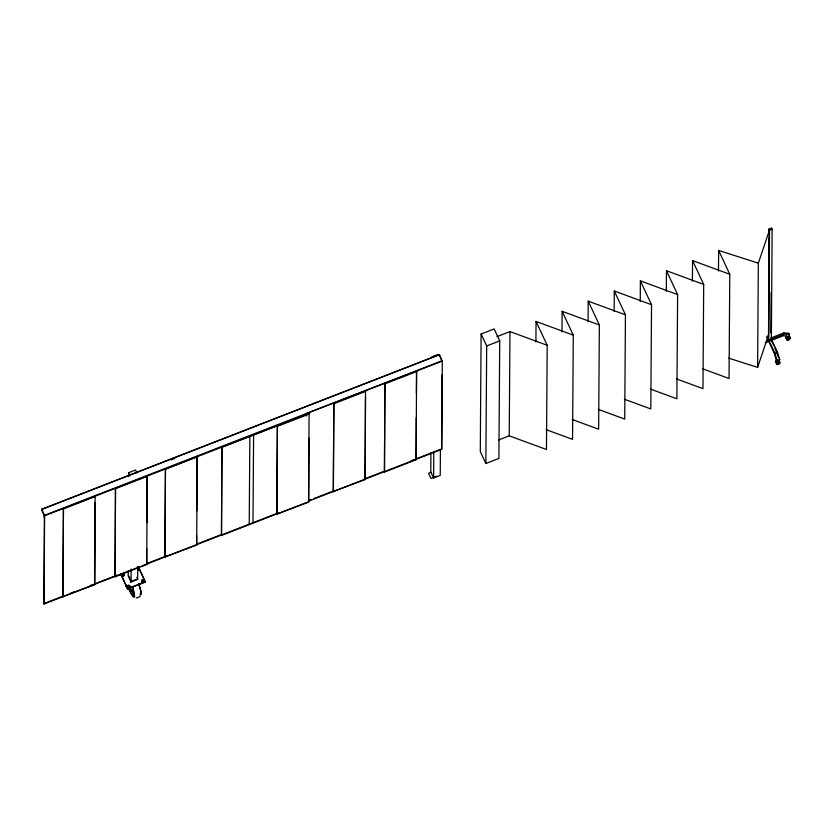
<?xml version="1.0" encoding="UTF-8"?>
<svg xmlns="http://www.w3.org/2000/svg" width="832" height="832" viewBox="0 0 832 832"><rect width="100%" height="100%" fill="white"/><g stroke="black" fill="none" stroke-linecap="round" stroke-linejoin="round"><path stroke-width="1.25" d="M44.408 518.305L43.94 514.831L41.6 509.319L439.296 354.671L442.312 361.098L441.688 449.353L308.36 501.197M139.526 566.852L43.992 604.001L44.429 515.362L442.135 360.724M43.992 604.001L44.606 515.746L41.6 509.319M63.014 597.043L63.45 508.414L62.837 596.669L94.692 584.73L95.129 496.101M95.087 502.59L94.692 584.73M115.066 576.805L115.502 488.176L115.066 576.805L146.744 564.491L147.181 475.862L146.848 522.579M122.751 576.15C122.647 568.682 126.818 578.469 122.377 574.985M122.366 575.349L122.949 573.862M123.126 576.181L123.739 575.401M123.739 575.765L124.311 574.278M138.299 566.582L145.371 582.078L127.67 588.962L120.598 573.466M127.702 586.373C125.486 585.926 130.905 584.022 129.73 586.654C124.301 586.81 130.416 584.085 129.73 587.018M128.242 570.752L128.201 575.921L131.04 581.974L137.665 579.394L137.748 566.478M128.898 476.476L128.929 472.597L135.554 470.018L136.968 473.044M130.312 582.223L130.915 581.443M131.04 581.974L131.123 569.057M141.866 581.984C140.369 578.843 145.912 578.822 142.771 581.942M141.658 581.256L142.23 579.769M143.021 581.682L143.655 580.029L142.23 580.143M146.671 548.538L146.744 564.491M165.027 557.378L165.464 468.749L164.85 557.003L196.706 545.064L197.142 456.435L196.768 510.942M196.591 535.6L196.706 545.064M221.489 535.423L221.926 446.794L221.489 535.423L279.916 512.71M276.786 514.103L277.399 425.849L309.078 413.535L308.641 502.164L276.786 514.103L307.289 502.237M276.962 514.478L277.399 425.849M306.436 416.073L306.457 413.483L442.312 361.098M308.911 438.194L308.641 502.164M333.414 491.899L333.85 403.27L333.237 491.525L365.092 479.586L365.529 390.957M365.487 397.446L365.092 479.586M384.457 472.056L384.894 383.427L384.457 472.056L416.125 459.742L416.572 371.103L416.416 393.172M416.239 417.83L416.125 459.742M430.924 452.514L430.789 471.89L433.618 477.942L440.242 475.363L440.419 449.53M433.618 477.942L433.794 452.109M441.771 360.786L439.296 354.671M441.688 449.353L442.031 374.993M481.114 334.038L480.293 451.589L485.857 463.507L498.898 458.432L499.72 340.881L494.156 328.962L481.114 334.038L486.678 345.946L485.857 463.507M509.236 435.822L509.964 331.583L547.196 345.27L546.468 449.509L509.236 435.822L498.566 439.972M535.912 342.035L536.047 321.443L573.279 335.13L572.551 439.358L546.135 429.655M561.995 331.895L562.13 311.303L599.362 324.979L598.634 429.218L572.218 419.515M588.078 321.745L588.214 301.163L625.446 314.839L624.718 419.078L598.302 409.365M614.162 311.605L614.297 291.013L651.529 304.699L650.801 408.938L624.385 399.225M640.245 301.465L640.38 280.873L677.612 294.559L676.884 398.788L650.468 389.085M666.328 291.325L666.474 270.733L703.695 284.409L702.967 388.648L676.551 378.945M692.411 281.174L692.557 260.593L729.778 274.269L729.05 378.508L702.634 368.794M718.494 271.034L718.64 250.442L758.337 263.162L757.609 367.401L728.738 358.155M768.227 335.161L768.196 340.205L766.667 336.95M768.612 279.5L768.903 238.077M768.934 234.198L768.966 229.018L771.576 227.999L772.138 229.195L771.358 340.382M769.246 229.611L768.508 335.005L757.609 367.401M768.966 229.018L769.527 230.204L768.747 341.39L774.322 353.309L776.734 361.899M770.848 332.852L771.129 292.729M767.177 336.856L774.883 353.34L777.098 360.422L777.348 364.146L778.783 363.938L779.709 359.403L777.494 352.321L770.806 338.031L783.848 332.956L789.048 333.247L789.589 336.752L786.978 337.771L786.999 336.034L783.099 335.816L765.19 342.774M132.35 587.413A11.71 1.903 68.8 0 1 134.191 594.776L134.191 595.774A11.71 1.903 68.8 0 1 130.062 591.282L129.106 589.222A11.71 1.903 68.8 0 1 128.627 588.13M126.88 587.454L126.266 585.894L126.828 587.538M127.14 587.423L126.942 586.466M789.038 335.566L789.87 337.345C789.922 341.442 785.387 339.799 786.146 335.982L786.698 337.532M127.182 587.392L126.485 585.759L126.87 586.29M788.892 339.009C787.238 339.862 789.849 339.154 788.081 339.05M758.337 263.162L769.236 230.766M124.311 574.652L123.937 573.841L122.949 574.226M141.658 580.892L142.033 581.693L143.021 581.308M140.39 595.837L138.58 597.428L136.198 597.948M138.226 570.326C138.642 568.485 139.152 569.317 137.654 569.982M431.59 356.949L438.214 354.37M41.6 509.434L439.296 354.786M171.174 459.898L174.803 458.484M769.527 230.204L772.138 229.195M496.922 336.658L509.964 331.583M44.606 515.746L281.705 423.998L222.102 447.169M63.627 508.799L95.306 496.475M115.679 488.561L147.358 476.237M165.641 469.123L197.319 456.81M334.027 403.645L365.706 391.331M385.07 383.802L416.749 371.488M277.576 426.223L309.254 413.91M486.678 345.946L499.72 340.881M43.815 603.616L62.587 596.326M70.803 593.122L74.318 591.76M90.085 585.624L93.6 584.262M95.95 583.346L117.073 575.13M146.401 563.732L166.348 555.974M196.841 544.118L221.478 534.539M308.183 500.822L311.698 499.45M314.049 498.534L332.821 491.244M366.09 478.306L383.687 471.463M411.008 460.834L414.534 459.462M416.874 458.557L441.511 448.978M141.866 565.937L171.215 554.528M171.891 554.268L276.224 513.698M132.444 580.913L135.845 579.582M127.67 588.588L145.371 581.714M766.366 341.162L784.41 334.152L789.61 334.433M430.986 472.316L428.563 473.262L430.986 478.452L436.665 476.247M787.259 338.364L789.87 337.345M787.925 339.269L788.965 338.863M774.883 353.34L777.494 352.321M777.098 360.422L779.709 359.403M779.688 361.722L777.078 362.731L775.965 360.35M138.58 583.544L140.244 584.064M129.355 586.539L131.862 587.33M126.662 587.34C125.206 584.095 127.473 588.786 126.381 586.726M134.212 595.161L129.875 587.319M783.848 332.956L784.41 334.152M771.867 341.463L773.885 345.79M774.904 347.963L778.586 357.604M718.64 250.442L729.778 274.269M692.557 260.593L703.695 284.409M666.474 270.733L677.612 294.559M640.38 280.873L651.529 304.699M614.297 291.013L625.446 314.839M588.214 301.163L599.362 324.979M562.13 311.303L573.279 335.13M536.047 321.443L547.196 345.27M253.604 434.481L252.99 522.735M249.85 435.937L249.236 524.191M128.929 472.597L130.343 475.623M138.299 566.946L145.371 582.078M136.718 577.377L137.665 579.394M128.877 576.17L130.822 580.32M132.454 587.226L133.432 589.306M120.598 573.83L127.67 588.962M128.492 585.291L129.022 586.758M129.511 587.798L129.802 590.73L131.456 590.086L131.726 590.637A11.71 1.903 68.8 0 0 134.326 594.984M129.168 587.839L129.366 589.794M788.944 338.031A2.132 0.801 -25.1 0 1 790.14 338.832A2.132 0.801 -25.1 0 1 787.062 340.215A2.132 0.801 -25.1 0 1 787.467 338.697M789.246 336.066A2.132 0.801 -25.1 0 1 789.246 336.929M786.573 338.291A2.132 0.801 -25.1 0 1 785.616 337.802A2.132 0.801 -25.1 0 1 787.041 336.523M779.22 362.305A2.132 0.801 -25.1 0 1 779.667 363.501A2.132 0.801 -25.1 0 1 776.578 364.541A2.132 0.801 -25.1 0 1 777.733 362.814M779.262 360.558A2.132 0.801 -25.1 0 1 779.074 361.286M775.694 362.627A2.132 0.801 -25.1 0 1 776.849 360.901M140.733 593.528A11.71 1.903 68.8 0 1 140.213 593.83M138.57 583.7A11.71 1.903 68.8 0 1 140.816 592.197M138.746 583.752A12.605 2.049 68.8 0 1 140.234 594.516M128.554 588.328A12.605 2.049 68.8 0 0 129.064 589.514L130.104 591.729A12.605 2.049 68.8 0 0 134.545 596.565L134.576 596.086A12.605 2.049 68.8 0 0 132.558 587.558M126.298 585.114L127.369 588.047L126.298 585.114M777.868 363.823L778.898 363.459L777.868 363.823"/></g></svg>
